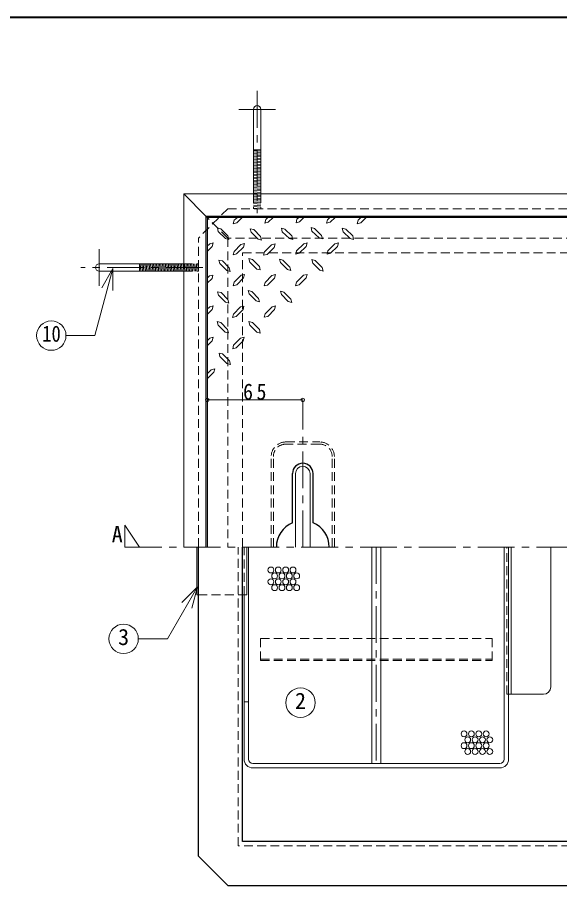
# Model space of a CAD drawing. Units: millimetres at full size, sheet at 1:5; details may follow other scales. Extents: x -1062 to 963, y -702 to 703.
# Drawn here: x -518 to -149, y 113 to 703 of the extents above; entities that cross this region are included whole.
import ezdxf
from ezdxf.enums import TextEntityAlignment as Align

# ---------------------------------------------------------------- set-up
doc = ezdxf.new("R2010")
doc.units = ezdxf.units.MM
doc.header["$LTSCALE"] = 5
doc.header["$PDMODE"] = 32
doc.header["$PDSIZE"] = 2.5
doc.linetypes.add('CHAIN1', pattern=[8, 5, -1, 1, -1])
doc.linetypes.add('DASHED1', pattern=[1.8, 1.2, -0.6])
doc.layers.add('0-A', color=4, linetype='Continuous', lineweight=9)
doc.styles.add('ＭＳ ゴシック', font='')
doc.styles.get('ＭＳ ゴシック').set_extended_font_data('MS Gothic')

msp = doc.modelspace()

# ---------------------------------------------------------------- linework, layer by layer
at = {"layer": '0-A', "color": 1, "lineweight": 40}
msp.add_line((962.602, 702.509), (-1062.398, 702.509), dxfattribs=at)
at = {"layer": '0-A', "linetype": 'CHAIN1'}
for p, q in [((-354.898, 652.509), (-354.898, 569.509)), ((-367.398, 640.009), (-342.398, 640.009)), ((-462.398, 545.009), (-462.398, 520.009)), ((-391.898, 532.509), (-474.898, 532.509)), ((-323.898, 342.509), (-323.898, 442.509)), ((-434.898, 342.509), (-444.898, 357.509)), ((-273.887, 342.509), (-273.887, 195.509))]:
    msp.add_line(p, q, dxfattribs=at)
at = {"layer": '0-A', "color": 7, "lineweight": 18}
for p, q in [((-357.398, 640.009), (-357.398, 582.509)), ((-352.398, 640.009), (-352.398, 582.509)), ((75.102, 582.509), (-404.898, 582.509)), ((-404.898, 582.509), (-404.898, 342.509)), ((60.102, 567.509), (-389.898, 567.509)), ((-453.094, 531.816), (-465.299, 486.268)), ((-462.398, 535.009), (-404.898, 535.009)), ((-453.094, 531.816), (-460.594, 518.826)), ((-453.094, 531.816), (-453.094, 516.816)), ((-462.398, 530.009), (-404.898, 530.009)), ((-465.299, 486.268), (-484.997, 486.268)), ((-328.898, 342.509), (-328.898, 392.509)), ((-318.898, 342.509), (-318.898, 392.509)), ((-395.898, 310.009), (-395.898, 342.509)), ((-361.898, 310.009), (-361.898, 342.509)), ((-276.887, 342.509), (-276.887, 195.509)), ((-270.887, 342.509), (-270.887, 195.509)), ((-186.887, 198.509), (-186.887, 342.509)), ((-183.887, 198.509), (-183.887, 342.509)), ((-182.178, 242.509), (-182.178, 342.509)), ((-395.564, 315.614), (-416.021, 280.182)), ((-395.564, 315.614), (-406.171, 305.007)), ((-395.564, 315.614), (-399.447, 301.125)), ((-395.898, 310.009), (-394.898, 310.009)), ((-364.898, 310.009), (-361.898, 310.009)), ((-416.021, 280.182), (-435.8, 280.182)), ((-182.178, 242.509), (-183.887, 242.509)), ((-363.887, 198.509), (-363.887, 237.509)), ((-363.887, 237.509), (-360.887, 237.509)), ((-360.887, 198.509), (-360.887, 237.509)), ((-189.887, 195.509), (-357.887, 195.509)), ((-357.887, 192.509), (-189.887, 192.509))]:
    msp.add_line(p, q, dxfattribs=at)
at = {"layer": '0-A'}
for p, q in [((-357.398, 612.509), (-352.398, 612.509)), ((-352.398, 611.639), (-357.398, 612.048)), ((-352.398, 610.636), (-357.398, 611.044)), ((-352.398, 609.633), (-357.398, 610.041)), ((-352.398, 608.629), (-357.398, 609.038)), ((-352.398, 607.626), (-357.398, 608.034)), ((-352.398, 606.623), (-357.398, 607.031)), ((-352.398, 605.619), (-357.398, 606.028)), ((-352.398, 604.616), (-357.398, 605.024)), ((-352.398, 603.613), (-357.398, 604.021)), ((-352.398, 602.609), (-357.398, 603.018)), ((-352.398, 601.606), (-357.398, 602.014)), ((-352.398, 600.603), (-357.398, 601.011)), ((-352.398, 599.599), (-357.398, 600.008)), ((-352.398, 598.596), (-357.398, 599.004)), ((-352.398, 597.593), (-357.398, 598.001)), ((-352.398, 596.589), (-357.398, 596.998)), ((-352.398, 595.586), (-357.398, 595.994)), ((-352.398, 594.583), (-357.398, 594.991)), ((-352.398, 593.579), (-357.398, 593.988)), ((-352.398, 592.576), (-357.398, 592.984)), ((-352.398, 591.573), (-357.398, 591.981)), ((-352.398, 590.569), (-357.398, 590.978)), ((-352.398, 589.566), (-357.398, 589.974)), ((-352.398, 588.563), (-357.398, 588.971)), ((-352.398, 587.559), (-357.398, 587.968)), ((-352.398, 586.556), (-357.398, 586.964)), ((-352.398, 585.553), (-357.398, 585.961)), ((-352.398, 584.549), (-357.398, 584.958)), ((-352.398, 583.546), (-357.398, 583.954)), ((-352.398, 582.543), (-357.398, 582.951)), ((-389.898, 567.509), (-388.898, 566.509)), ((-370.598, 564.597), (-368.412, 566.509)), ((-368.798, 562.872), (-365.161, 566.509)), ((-349.148, 565.047), (-347.686, 566.509)), ((-347.348, 563.322), (-344.161, 566.509)), ((-327.848, 565.347), (-326.686, 566.509)), ((-326.048, 563.547), (-323.086, 566.509)), ((-307.073, 564.972), (-305.536, 566.509)), ((-305.273, 563.247), (-301.88, 566.509)), ((-286.298, 564.597), (-284.386, 566.509)), ((-284.498, 562.872), (-280.715, 566.509)), ((-370.598, 564.597), (-371.198, 562.197)), ((-368.798, 562.872), (-371.198, 562.197)), ((-349.148, 565.047), (-349.748, 562.647)), ((-347.348, 563.322), (-349.748, 562.647)), ((-327.848, 565.347), (-328.448, 562.947)), ((-326.048, 563.547), (-328.448, 562.947)), ((-307.073, 564.972), (-307.673, 562.572)), ((-305.273, 563.247), (-307.673, 562.572)), ((-286.298, 564.597), (-286.898, 562.197)), ((-284.498, 562.872), (-286.898, 562.197)), ((-381.998, 559.422), (-379.598, 558.747)), ((-381.398, 557.022), (-381.998, 559.422)), ((-376.598, 552.297), (-381.398, 557.022)), ((-374.873, 554.022), (-379.598, 558.747)), ((-354.323, 551.847), (-359.048, 556.572)), ((-352.598, 553.572), (-357.323, 558.297)), ((-338.423, 559.272), (-336.023, 558.597)), ((-337.823, 556.872), (-338.423, 559.272)), ((-333.023, 552.147), (-337.823, 556.872)), ((-331.298, 553.947), (-336.023, 558.597)), ((-318.248, 559.722), (-315.848, 559.047)), ((-317.648, 557.322), (-318.248, 559.722)), ((-312.848, 552.597), (-317.648, 557.322)), ((-311.123, 554.397), (-315.848, 559.047)), ((-297.098, 559.272), (-294.698, 558.597)), ((-296.423, 556.872), (-297.098, 559.272)), ((-291.698, 552.147), (-296.423, 556.872)), ((-289.973, 553.947), (-294.698, 558.597)), ((-387.248, 548.622), (-384.848, 549.297)), ((-384.848, 549.297), (-385.523, 546.897)), ((-376.598, 552.297), (-374.273, 551.622)), ((-374.873, 554.022), (-374.273, 551.622)), ((-365.948, 548.172), (-363.623, 548.847)), ((-363.623, 548.847), (-364.223, 546.447)), ((-354.323, 551.847), (-351.923, 551.172)), ((-352.598, 553.572), (-351.923, 551.172)), ((-333.023, 552.147), (-330.698, 551.547)), ((-331.298, 553.947), (-330.698, 551.547)), ((-323.273, 548.697), (-320.948, 549.297)), ((-320.948, 549.297), (-321.548, 546.897)), ((-312.848, 552.597), (-310.523, 551.997)), ((-311.123, 554.397), (-310.523, 551.997)), ((-302.048, 548.622), (-299.648, 549.297)), ((-299.648, 549.297), (-300.323, 546.897)), ((-291.698, 552.147), (-289.298, 551.547)), ((-289.973, 553.947), (-289.298, 551.547)), ((-388.898, 546.972), (-387.248, 548.622)), ((-388.898, 543.522), (-385.523, 546.897)), ((-370.673, 543.447), (-371.348, 541.047)), ((-370.673, 543.447), (-365.948, 548.172)), ((-368.948, 541.722), (-364.223, 546.447)), ((-349.898, 543.147), (-350.573, 540.822)), ((-349.898, 543.147), (-345.173, 547.947)), ((-348.173, 541.422), (-343.448, 546.147)), ((-345.173, 547.947), (-342.773, 548.547)), ((-342.773, 548.547), (-343.448, 546.147)), ((-328.073, 543.897), (-328.673, 541.572)), ((-328.073, 543.897), (-323.273, 548.697)), ((-326.273, 542.172), (-321.548, 546.897)), ((-306.773, 543.897), (-307.373, 541.497)), ((-306.773, 543.897), (-302.048, 548.622)), ((-304.973, 542.172), (-300.323, 546.897)), ((-381.023, 537.597), (-378.623, 536.997)), ((-380.423, 535.272), (-381.023, 537.597)), ((-373.898, 532.272), (-378.623, 536.997)), ((-368.948, 541.722), (-371.348, 541.047)), ((-360.548, 538.572), (-358.148, 537.897)), ((-359.948, 536.172), (-360.548, 538.572)), ((-353.423, 533.247), (-358.148, 537.897)), ((-348.173, 541.422), (-350.573, 540.822)), ((-332.648, 532.872), (-337.373, 537.597)), ((-326.273, 542.172), (-328.673, 541.572)), ((-310.673, 532.497), (-315.398, 537.222)), ((-304.973, 542.172), (-307.373, 541.497)), ((-434.898, 535.009), (-434.898, 530.009)), ((-434.028, 530.009), (-434.436, 535.009)), ((-433.025, 530.009), (-433.433, 535.009)), ((-432.021, 530.009), (-432.43, 535.009)), ((-431.018, 530.009), (-431.426, 535.009)), ((-430.015, 530.009), (-430.423, 535.009)), ((-429.011, 530.009), (-429.42, 535.009)), ((-428.008, 530.009), (-428.416, 535.009)), ((-427.005, 530.009), (-427.413, 535.009)), ((-426.001, 530.009), (-426.41, 535.009)), ((-424.998, 530.009), (-425.406, 535.009)), ((-423.995, 530.009), (-424.403, 535.009)), ((-422.991, 530.009), (-423.4, 535.009)), ((-421.988, 530.009), (-422.397, 535.009)), ((-420.985, 530.009), (-421.393, 535.009)), ((-419.981, 530.009), (-420.39, 535.009)), ((-418.978, 530.009), (-419.387, 535.009)), ((-417.975, 530.009), (-418.383, 535.009)), ((-416.971, 530.009), (-417.38, 535.009)), ((-415.968, 530.009), (-416.377, 535.009)), ((-414.965, 530.009), (-415.373, 535.009)), ((-413.961, 530.009), (-414.37, 535.009)), ((-412.958, 530.009), (-413.367, 535.009)), ((-411.955, 530.009), (-412.363, 535.009)), ((-410.951, 530.009), (-411.36, 535.009)), ((-409.948, 530.009), (-410.357, 535.009)), ((-408.945, 530.009), (-409.353, 535.009)), ((-407.941, 530.009), (-408.35, 535.009)), ((-406.938, 530.009), (-407.347, 535.009)), ((-405.935, 530.009), (-406.343, 535.009)), ((-404.931, 530.009), (-405.34, 535.009)), ((-375.623, 530.472), (-380.423, 535.272)), ((-373.898, 532.272), (-373.298, 529.872)), ((-355.148, 531.447), (-359.948, 536.172)), ((-355.148, 531.447), (-352.823, 530.847)), ((-353.423, 533.247), (-352.823, 530.847)), ((-334.373, 531.147), (-339.098, 535.872)), ((-334.373, 531.147), (-331.973, 530.472)), ((-332.648, 532.872), (-331.973, 530.472)), ((-312.398, 530.772), (-317.123, 535.497)), ((-310.673, 532.497), (-309.998, 530.097)), ((-388.898, 525.222), (-387.323, 526.797)), ((-387.323, 526.797), (-384.998, 527.397)), ((-384.998, 527.397), (-385.598, 524.997)), ((-375.623, 530.472), (-373.298, 529.872)), ((-370.598, 522.522), (-365.873, 527.247)), ((-368.798, 520.797), (-364.148, 525.447)), ((-365.873, 527.247), (-363.473, 527.847)), ((-363.473, 527.847), (-364.148, 525.447)), ((-349.598, 522.372), (-344.873, 527.097)), ((-347.873, 520.647), (-343.148, 525.372)), ((-344.873, 527.097), (-342.473, 527.772)), ((-342.473, 527.772), (-343.148, 525.372)), ((-328.148, 522.522), (-323.423, 527.247)), ((-326.423, 520.797), (-321.698, 525.447)), ((-323.423, 527.247), (-321.023, 527.847)), ((-321.023, 527.847), (-321.698, 525.447)), ((-312.398, 530.772), (-309.998, 530.097)), ((-388.898, 521.824), (-385.598, 524.997)), ((-370.598, 522.522), (-371.198, 520.122)), ((-368.798, 520.797), (-371.198, 520.122)), ((-349.598, 522.372), (-350.273, 519.972)), ((-347.873, 520.647), (-350.273, 519.972)), ((-328.148, 522.522), (-328.823, 520.122)), ((-326.423, 520.797), (-328.823, 520.122)), ((-376.523, 509.022), (-381.323, 513.747)), ((-374.798, 510.747), (-379.523, 515.472)), ((-360.398, 514.572), (-361.073, 516.897)), ((-361.073, 516.897), (-358.673, 516.297)), ((-355.673, 509.847), (-360.398, 514.572)), ((-353.948, 511.572), (-358.673, 516.297)), ((-332.048, 511.122), (-336.773, 515.847)), ((-376.523, 509.022), (-374.198, 508.347)), ((-374.798, 510.747), (-374.198, 508.347)), ((-355.673, 509.847), (-353.273, 509.172)), ((-353.948, 511.572), (-353.273, 509.172)), ((-333.773, 509.397), (-331.373, 508.722)), ((-332.048, 511.122), (-331.373, 508.722)), ((-388.898, 504.222), (-387.248, 505.872)), ((-388.898, 500.697), (-385.523, 504.072)), ((-387.248, 505.872), (-384.848, 506.472)), ((-384.848, 506.472), (-385.523, 504.072)), ((-370.973, 500.922), (-366.248, 505.722)), ((-369.248, 499.197), (-364.523, 503.922)), ((-366.248, 505.722), (-363.923, 506.322)), ((-363.923, 506.322), (-364.523, 503.922)), ((-349.523, 501.072), (-344.798, 505.872)), ((-347.798, 499.347), (-343.073, 504.072)), ((-344.798, 505.872), (-342.473, 506.472)), ((-342.473, 506.472), (-343.073, 504.072)), ((-370.973, 500.922), (-371.648, 498.597)), ((-369.248, 499.197), (-371.648, 498.597)), ((-360.548, 495.747), (-358.148, 495.147)), ((-359.948, 493.422), (-360.548, 495.747)), ((-349.523, 501.072), (-350.198, 498.747)), ((-347.798, 499.347), (-350.198, 498.747)), ((-375.023, 490.497), (-379.748, 495.147)), ((-375.023, 490.497), (-374.423, 488.097)), ((-355.148, 488.697), (-359.948, 493.422)), ((-353.423, 490.422), (-358.148, 495.147)), ((-353.423, 490.422), (-352.823, 488.022)), ((-376.748, 488.697), (-374.423, 488.097)), ((-370.973, 479.697), (-366.173, 484.422)), ((-355.148, 488.697), (-352.823, 488.022)), ((-388.898, 479.322), (-385.523, 482.697)), ((-370.973, 479.697), (-371.573, 477.372)), ((-369.173, 477.972), (-371.573, 477.372)), ((-369.173, 477.972), (-364.448, 482.697)), ((-380.873, 474.372), (-378.473, 473.772)), ((-380.273, 472.047), (-380.873, 474.372)), ((-375.473, 467.247), (-380.273, 472.047)), ((-373.748, 469.047), (-378.473, 473.772)), ((-375.473, 467.247), (-373.148, 466.647)), ((-373.748, 469.047), (-373.148, 466.647)), ((-388.898, 460.347), (-386.198, 463.047)), ((-388.898, 456.789), (-384.473, 461.322)), ((-388.898, 442.509), (-323.898, 442.509)), ((-360.887, 237.509), (-360.887, 342.509)), ((-155.178, 342.509), (-155.178, 247.509)), ((-363.887, 237.509), (-363.887, 310.009)), ((-182.178, 242.509), (-160.178, 242.509))]:
    msp.add_line(p, q, dxfattribs=at)
at = {"layer": '0-A', "linetype": 'DASHED1'}
for p, q in [((-357.398, 582.509), (-357.398, 572.509)), ((-352.398, 581.539), (-357.398, 581.948)), ((-352.398, 580.536), (-357.398, 580.944)), ((-352.398, 579.533), (-357.398, 579.941)), ((-352.398, 578.529), (-357.398, 578.938)), ((-352.398, 582.509), (-352.398, 572.509)), ((-352.398, 577.526), (-357.398, 577.934)), ((-352.398, 576.523), (-357.398, 576.931)), ((-352.398, 575.519), (-357.398, 575.928)), ((-352.398, 574.516), (-357.398, 574.924)), ((-352.398, 573.513), (-357.398, 573.921)), ((-352.398, 572.509), (-357.398, 572.918)), ((-374.898, 552.509), (-388.898, 566.509)), ((-394.898, 342.509), (-394.898, 552.509)), ((-374.898, 552.509), (-374.898, 342.509)), ((-138.625, 552.509), (-374.898, 552.509)), ((-364.898, 542.509), (-140.367, 542.509)), ((-364.898, 342.509), (-364.898, 542.509)), ((-404.898, 535.009), (-394.898, 535.009)), ((-403.928, 530.009), (-404.337, 535.009)), ((-402.925, 530.009), (-403.333, 535.009)), ((-401.921, 530.009), (-402.33, 535.009)), ((-400.918, 530.009), (-401.327, 535.009)), ((-399.915, 530.009), (-400.323, 535.009)), ((-398.911, 530.009), (-399.32, 535.009)), ((-397.908, 530.009), (-398.317, 535.009)), ((-396.905, 530.009), (-397.313, 535.009)), ((-395.901, 530.009), (-396.31, 535.009)), ((-394.898, 530.009), (-395.307, 535.009)), ((-404.898, 530.009), (-394.898, 530.009)), ((-363.887, 310.009), (-363.887, 342.509)), ((-185.178, 242.509), (-185.178, 342.509)), ((-394.898, 310.009), (-364.898, 310.009)), ((-352.595, 280.509), (-195.178, 280.509)), ((-352.595, 265.509), (-352.595, 280.509)), ((-352.595, 266.509), (-195.178, 266.509)), ((-183.887, 242.509), (-185.178, 242.509))]:
    msp.add_line(p, q, dxfattribs=at)
at = {"layer": '0-A', "color": 5, "lineweight": 25}
for p, q in [((-388.898, 566.509), (-388.898, 342.509)), ((-136.045, 566.509), (-388.898, 566.509)), ((-330.898, 359.092), (-330.898, 392.509)), ((-316.898, 359.092), (-316.898, 392.509)), ((-394.898, 132.509), (-394.898, 342.509)), ((-364.898, 142.509), (-364.898, 342.509)), ((35.102, 142.509), (-364.898, 142.509)), ((-394.898, 132.509), (-374.898, 112.509)), ((-374.898, 112.509), (45.102, 112.509))]:
    msp.add_line(p, q, dxfattribs=at)
at = {"layer": '0-A', "color": 7, "linetype": 'DASHED1', "lineweight": 18}
for p, q in [((-335.398, 414.009), (-312.398, 414.009)), ((-312.398, 412.509), (-335.398, 412.509)), ((-345.398, 342.509), (-345.398, 404.009)), ((-343.898, 342.509), (-343.898, 404.009)), ((-303.898, 342.509), (-303.898, 404.009)), ((-302.398, 342.509), (-302.398, 404.009)), ((-367.898, 139.509), (-367.898, 342.509)), ((38.102, 139.509), (-367.898, 139.509))]:
    msp.add_line(p, q, dxfattribs=at)
at = {"layer": '0-A', "color": 7, "lineweight": 18}
msp.add_lwpolyline([(-404.898, 582.509), (-389.898, 567.509), (-389.898, 342.509)], dxfattribs=at)
at = {"layer": '0-A', "linetype": 'DASHED1'}
for points in [[(45.102, 572.509), (-374.898, 572.509), (-394.898, 552.509)], [(-352.595, 265.509), (-195.178, 265.509), (-195.178, 280.509)]]:
    msp.add_lwpolyline(points, dxfattribs=at)
at = {"layer": '0-A'}
for points in [[(-359.048, 556.572), (-359.723, 558.897), (-357.323, 558.297)], [(-339.098, 535.872), (-339.698, 538.272), (-337.373, 537.597)], [(-317.123, 535.497), (-317.723, 537.897), (-315.398, 537.222)], [(-381.323, 513.747), (-381.923, 516.072), (-379.523, 515.472)], [(-333.773, 509.397), (-338.498, 514.122), (-339.173, 516.447), (-336.773, 515.847)], [(-376.748, 488.697), (-381.548, 493.422), (-382.148, 495.822), (-379.748, 495.147)], [(-388.898, 482.772), (-387.248, 484.422), (-384.923, 485.097), (-385.523, 482.697)], [(-366.173, 484.422), (-363.848, 485.097), (-364.448, 482.697)], [(-386.198, 463.047), (-383.798, 463.722), (-384.473, 461.322)]]:
    msp.add_lwpolyline(points, dxfattribs=at)
at = {"layer": '0-A', "linetype": 'CHAIN1'}
msp.add_lwpolyline([(-444.898, 357.509), (-444.898, 342.509), (223.102, 342.509)], dxfattribs=at)
at = {"layer": '0-A', "color": 7, "lineweight": 18}
for centre in [(-494.997, 486.268), (-445.8, 280.182), (-325.459, 236.822)]:
    msp.add_circle(centre, 10, dxfattribs=at)
at = {"layer": '0-A'}
for centre in [(-345.576, 326.963), (-343.076, 322.963), (-340.576, 326.963), (-338.076, 322.963), (-335.576, 326.963), (-333.076, 322.963), (-330.576, 326.963), (-328.076, 322.963), (-345.576, 318.963), (-340.576, 318.963), (-335.576, 318.963), (-330.576, 318.963), (-343.076, 314.963), (-338.076, 314.963), (-333.076, 314.963), (-328.076, 314.963), (-214.203, 215.605), (-211.703, 211.605), (-209.203, 215.605), (-206.703, 211.605), (-204.203, 215.605), (-201.703, 211.605), (-199.203, 215.605), (-196.703, 211.605), (-214.203, 207.605), (-209.203, 207.605), (-204.203, 207.605), (-199.203, 207.605), (-211.703, 203.605), (-206.703, 203.605), (-201.703, 203.605), (-196.703, 203.605)]:
    msp.add_circle(centre, 2, dxfattribs=at)
at = {"layer": '0-A', "color": 7, "lineweight": 18}
for centre, radius, start, end in [((-354.898, 640.009), 2.5, 0, 180), ((-462.398, 532.509), 2.5, 90, 270), ((-323.898, 392.509), 5, 0, 180), ((-357.887, 198.509), 6, 180, 270), ((-357.887, 198.509), 3, 180, 270), ((-189.887, 198.509), 6, 270, 0), ((-189.887, 198.509), 3, 270, 0)]:
    msp.add_arc(centre, radius, start, end, dxfattribs=at)
at = {"layer": '0-A', "color": 7, "linetype": 'DASHED1', "lineweight": 18}
for centre, radius, start, end in [((-335.398, 404.009), 10, 90, 180), ((-312.398, 404.009), 10, 0, 90), ((-335.398, 404.009), 8.5, 90, 180), ((-312.398, 404.009), 8.5, 0, 90)]:
    msp.add_arc(centre, radius, start, end, dxfattribs=at)
at = {"layer": '0-A', "color": 5, "lineweight": 25}
for centre, radius, start, end in [((-323.898, 392.509), 7, 0, 180), ((-323.898, 342.509), 18, 112.88538, 180), ((-323.898, 342.509), 18, 0, 67.11462)]:
    msp.add_arc(centre, radius, start, end, dxfattribs=at)
at = {"layer": '0-A'}
msp.add_arc((-160.178, 247.509), 5, 270, 0, dxfattribs=at)
for p in [(-388.898, 442.509), (-323.898, 442.509)]:
    msp.add_point(p, dxfattribs=at)

# ---------------------------------------------------------------- texts
at = {"layer": '0-A', "color": 7, "style": 'ＭＳ ゴシック', "width": 0.85}
msp.add_text('10', height=11, dxfattribs=at).set_placement((-501.247, 478.768), align=Align.BOTTOM_LEFT)
at = {"layer": '0-A', "color": 7, "style": 'ＭＳ ゴシック'}
for s, p in [('A', (-453.898, 342.509)), ('3', (-449.55, 272.682)), ('2', (-329.209, 229.322))]:
    msp.add_text(s, height=11, dxfattribs=at).set_placement(p, align=Align.BOTTOM_LEFT)
at = {"layer": '0-A', "color": 7, "insert": (-364.523, 442.509), "char_height": 11, "attachment_point": 7, "style": 'ＭＳ ゴシック'}
msp.add_mtext('\\T1.36;\\W0.9;65', dxfattribs=at)

doc.saveas('drawing.dxf')
